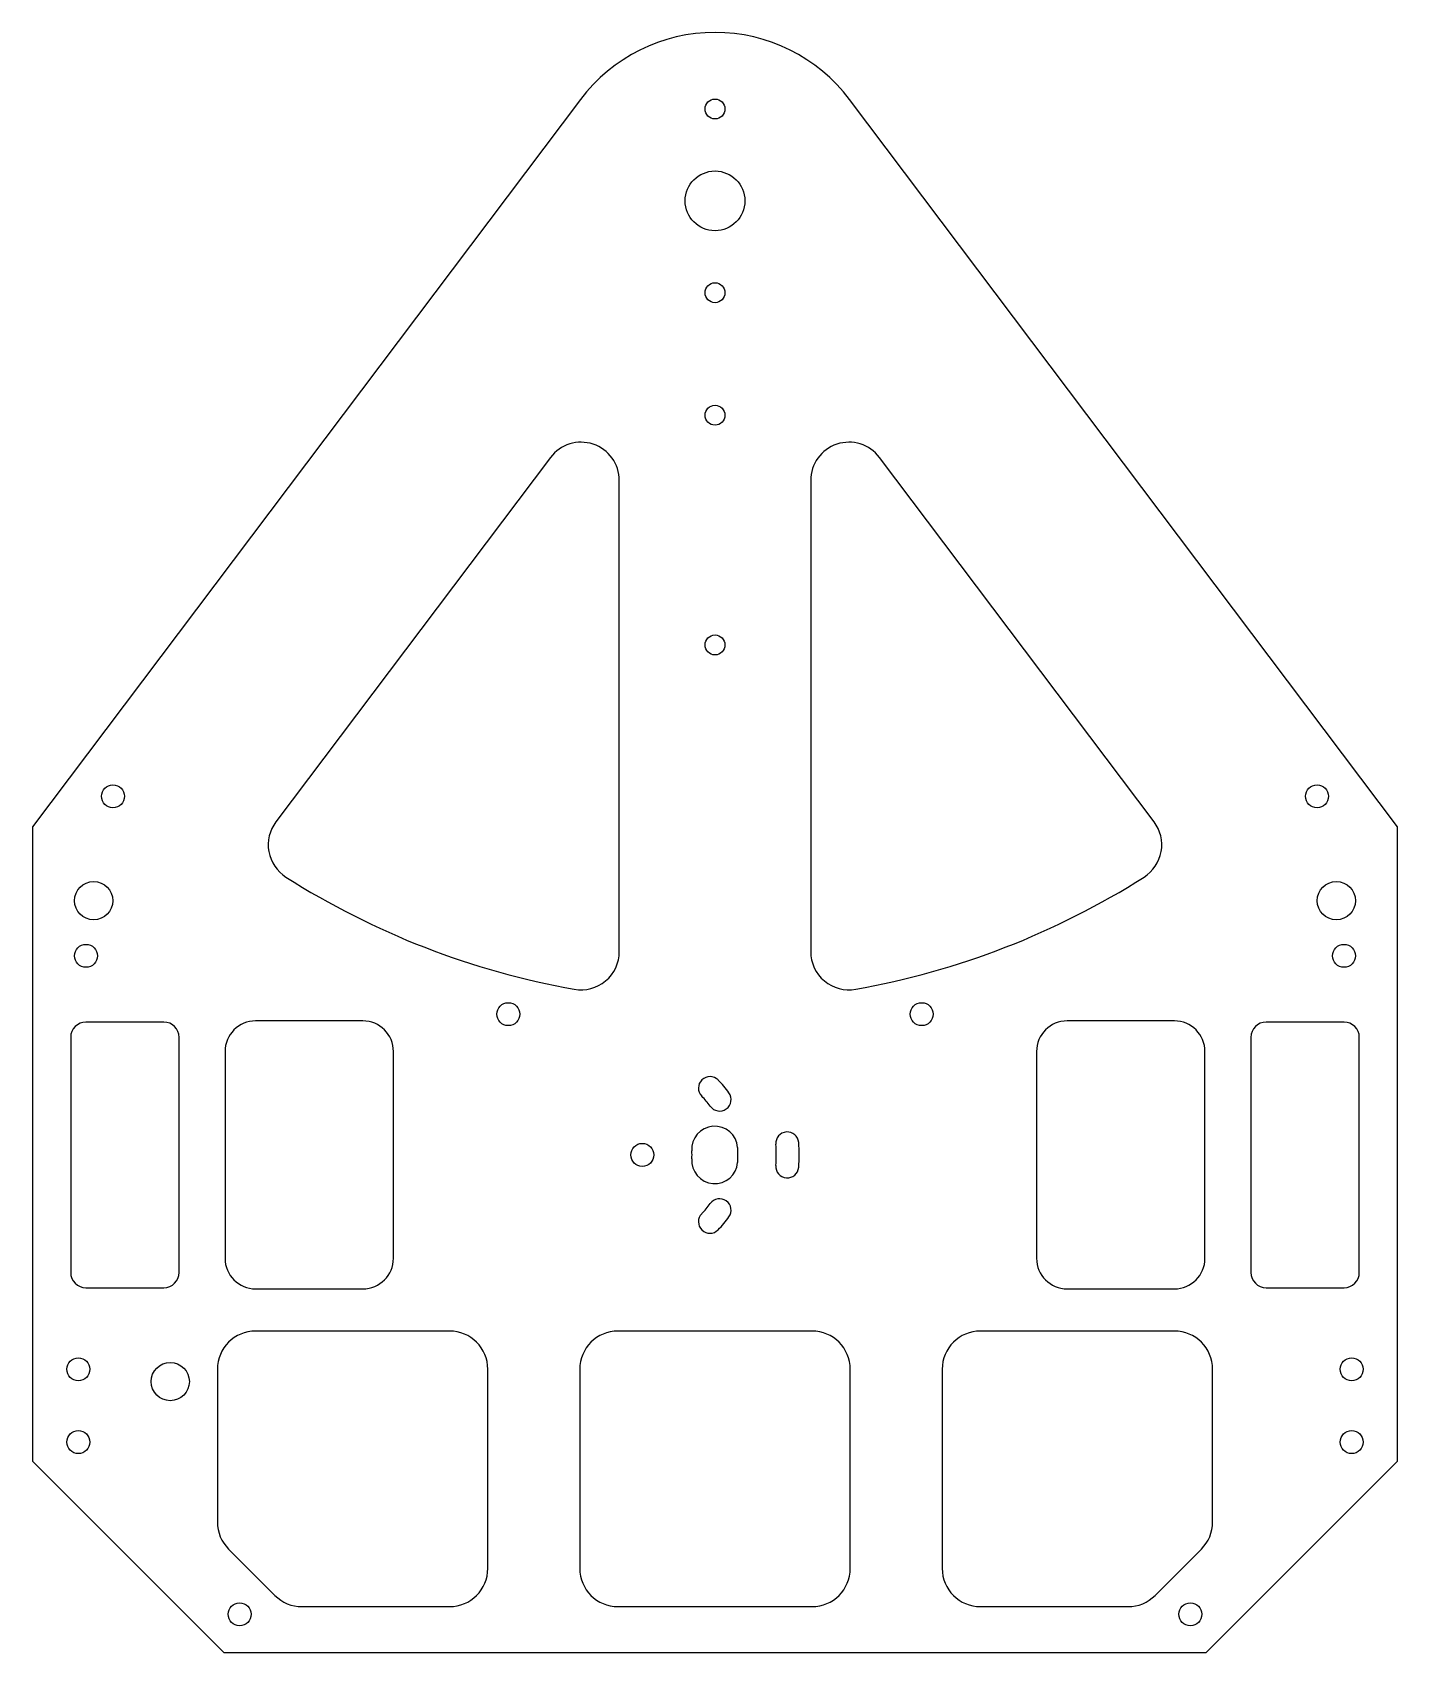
# Model space of a CAD drawing. Header units: millimetres. Extents: x -89 to 89, y -190 to 22.
import ezdxf

# ---------------------------------------------------------------- set-up
doc = ezdxf.new("R2010")
doc.units = ezdxf.units.MM

msp = doc.modelspace()

# ---------------------------------------------------------------- linework, layer by layer
at = {"color": 7, "linetype": 'Continuous', "lineweight": 25}
for p, q in [((-17.57, 13.24), (-89.16, -81.76)), ((89.16, -81.76), (17.57, 13.24)), ((-21.49, -33.51), (-57.35, -81.09)), ((57.35, -81.09), (21.49, -33.51)), ((-12.5, -98.05), (-12.5, -36.52)), ((12.5, -36.52), (12.5, -98.05)), ((-89.16, -81.76), (-89.16, -164.6)), ((89.16, -164.6), (89.16, -81.76)), ((-72, -107.25), (-82.16, -107.25)), ((-46, -107.1), (-60, -107.1)), ((60, -107.1), (46, -107.1)), ((82.16, -107.25), (72, -107.25)), ((-84.16, -109.25), (-84.16, -139.95)), ((-70, -139.95), (-70, -109.25)), ((70, -109.25), (70, -139.95)), ((84.16, -139.95), (84.16, -109.25)), ((-64, -111.1), (-64, -138.1)), ((-42, -138.1), (-42, -111.1)), ((42, -111.1), (42, -138.1)), ((64, -138.1), (64, -111.1)), ((-82.16, -141.95), (-72, -141.95)), ((-60, -142.1), (-46, -142.1)), ((46, -142.1), (60, -142.1)), ((72, -141.95), (82.16, -141.95)), ((-34.67, -147.6), (-60, -147.6)), ((12.67, -147.6), (-12.67, -147.6)), ((60, -147.6), (34.67, -147.6)), ((-65, -152.6), (-65, -172.55)), ((-29.67, -178.6), (-29.67, -152.6)), ((-17.67, -152.6), (-17.67, -178.6)), ((17.67, -178.6), (17.67, -152.6)), ((29.67, -152.6), (29.67, -178.6)), ((65, -172.55), (65, -152.6)), ((-89.16, -164.6), (-64.16, -189.6)), ((64.16, -189.6), (89.16, -164.6)), ((-63.54, -176.08), (-57.48, -182.14)), ((57.48, -182.14), (63.54, -176.08)), ((-53.95, -183.6), (-34.67, -183.6)), ((-12.67, -183.6), (12.67, -183.6)), ((34.67, -183.6), (53.95, -183.6)), ((-64.16, -189.6), (64.16, -189.6))]:
    msp.add_line(p, q, dxfattribs=at)
for centre, radius in [((0, 12), 1.3), ((0, 0), 3.9), ((0, -12), 1.3), ((0, -28), 1.3), ((0, -58), 1.3), ((-78.64, -77.77), 1.5), ((78.64, -77.77), 1.5), ((-81.16, -91.4), 2.5), ((81.16, -91.4), 2.5), ((-82.16, -98.6), 1.5), ((82.16, -98.6), 1.5), ((-27, -106.22), 1.5), ((27, -106.22), 1.5), ((-9.5, -124.6), 1.5), ((-83.16, -152.6), 1.5), ((-71.16, -154.2), 2.5), ((83.16, -152.6), 1.5), ((-83.16, -162.11), 1.5), ((83.16, -162.11), 1.5), ((-62.09, -184.6), 1.5), ((62.09, -184.6), 1.5)]:
    msp.add_circle(centre, radius, dxfattribs=at)
for centre, radius, start, end in [((0, 0), 22, 37, 143), ((-17.5, -36.52), 5, 0, 143), ((17.5, -36.52), 5, 37, 180), ((-53.36, -84.1), 5, 143, 237.607), ((53.36, -84.1), 5, 302.393, 37), ((0, 0), 104.6, 237.607, 259.8804), ((0, 0), 104.6, 280.1196, 302.393), ((-17.5, -98.05), 5, 259.8804, 0), ((17.5, -98.05), 5, 180, 280.1196), ((-82.16, -109.25), 2, 90, 180), ((-72, -109.25), 2, 0, 90), ((-60, -111.1), 4, 90, 180), ((-46, -111.1), 4, 0, 90), ((46, -111.1), 4, 90, 180), ((60, -111.1), 4, 0, 90), ((72, -109.25), 2, 90, 180), ((82.16, -109.25), 2, 0, 90), ((-0.66, -115.87), 1.5, 44.629, 224.629), ((-9.5, -124.6), 13.92, 35.5728, 44.629), ((-9.5, -124.6), 10.92, 35.5728, 44.629), ((0.6, -117.37), 1.5, 215.5728, 35.5728), ((-0.03, -123.85), 3, 4.5281, 184.5281), ((9.44, -123.1), 1.5, 4.5281, 184.5281), ((-9.5, -124.6), 6.5, 355.4719, 4.5281), ((-9.5, -124.6), 12.5, 355.4719, 4.5281), ((-9.5, -124.6), 17.5, 355.4719, 4.5281), ((-9.5, -124.6), 20.5, 355.4719, 4.5281), ((-0.03, -125.35), 3, 175.4719, 355.4719), ((9.44, -126.1), 1.5, 175.4719, 355.4719), ((-9.5, -124.6), 10.92, 315.371, 324.4272), ((0.6, -131.83), 1.5, 324.4272, 144.4272), ((-0.66, -133.33), 1.5, 135.371, 315.371), ((-9.5, -124.6), 13.92, 315.371, 324.4272), ((-60, -138.1), 4, 180, 270), ((-46, -138.1), 4, 270, 0), ((46, -138.1), 4, 180, 270), ((60, -138.1), 4, 270, 0), ((-82.16, -139.95), 2, 180, 270), ((-72, -139.95), 2, 270, 0), ((72, -139.95), 2, 180, 270), ((82.16, -139.95), 2, 270, 0), ((-60, -152.6), 5, 90, 180), ((-34.67, -152.6), 5, 0, 90), ((-12.67, -152.6), 5, 90, 180), ((12.67, -152.6), 5, 0, 90), ((34.67, -152.6), 5, 90, 180), ((60, -152.6), 5, 0, 90), ((-60, -172.55), 5, 180, 225), ((60, -172.55), 5, 315, 0), ((-34.67, -178.6), 5, 270, 0), ((-12.67, -178.6), 5, 180, 270), ((12.67, -178.6), 5, 270, 0), ((34.67, -178.6), 5, 180, 270), ((-53.95, -178.6), 5, 225, 270), ((53.95, -178.6), 5, 270, 315)]:
    msp.add_arc(centre, radius, start, end, dxfattribs=at)

doc.saveas('drawing.dxf')
